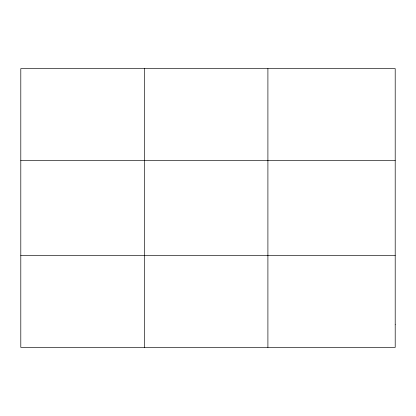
<?xml version="1.0" encoding="UTF-8"?>
<svg xmlns="http://www.w3.org/2000/svg" width="416" height="416" viewBox="0 0 416 416"><rect width="100%" height="100%" fill="white"/><g stroke="black" fill="none" stroke-linecap="round" stroke-linejoin="round"><path stroke-width="0.62" d="M144.352 347.396L144.352 68.604M267.904 347.396L267.904 68.604M20.8 160.607L395.2 160.607M20.8 255.393L395.2 255.393M395.2 324.397L395.2 347.396L20.8 347.396L20.8 68.604L395.2 68.604L395.2 324.397"/></g></svg>
